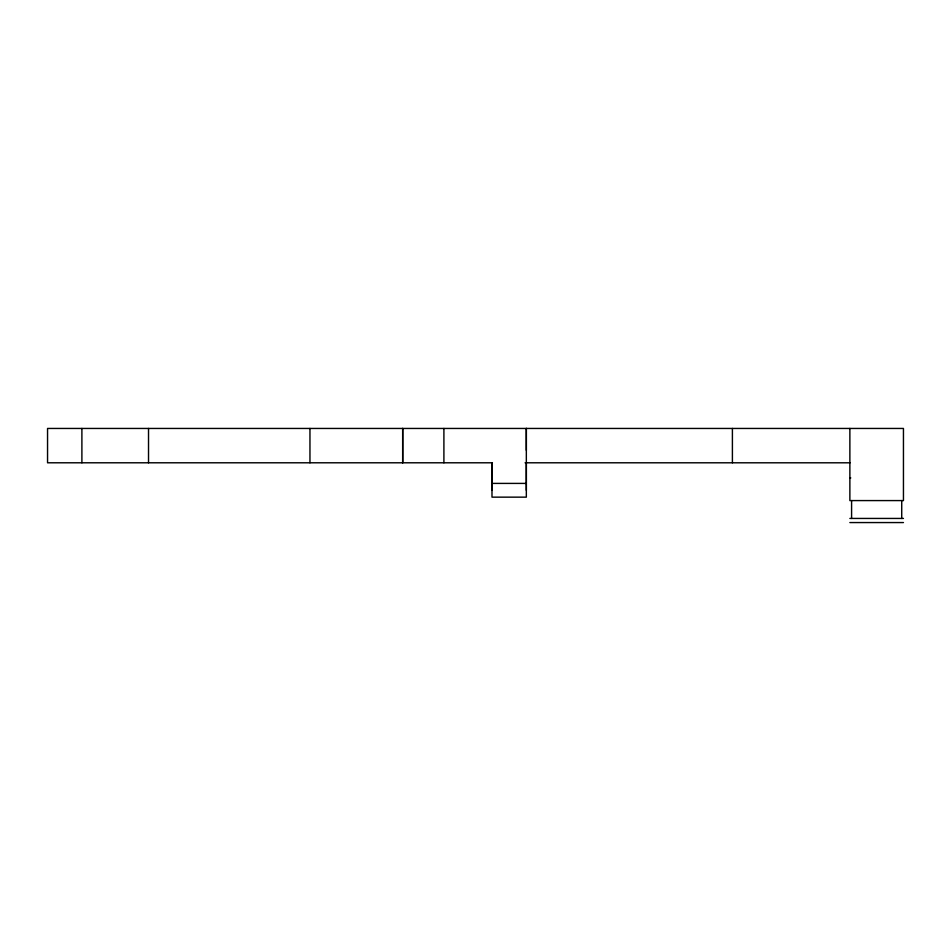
<?xml version="1.0" encoding="UTF-8"?>
<svg xmlns="http://www.w3.org/2000/svg" width="951" height="951" viewBox="0 0 951 951"><rect width="100%" height="100%" fill="white"/><g stroke="black" fill="none" stroke-linecap="round" stroke-linejoin="round"><path stroke-width="1.43" d="M81.893 462.792L81.893 428.449M148.522 462.792L148.522 428.449M402.689 462.792L402.689 428.461L402.689 462.792M443.903 462.804L443.903 428.461M491.988 462.816L491.988 497.147L526.331 497.147L526.331 428.437L526.331 450.263M732.401 462.792L732.401 428.449M849.873 428.449L849.873 500.583L903.45 500.583L903.45 428.449L47.55 428.449L47.55 462.792L492.428 462.792M851.585 518.438L851.585 500.583M901.726 518.438L901.726 500.583M525.071 462.792L850.004 462.804M850.776 477.913L849.873 477.913M491.988 483.405L526.331 483.405M849.873 518.438L903.45 518.438M849.873 522.563L903.45 522.563M526.331 462.78L526.331 490.276M491.988 462.78L491.988 490.276M309.955 428.461L309.955 462.792"/></g></svg>
